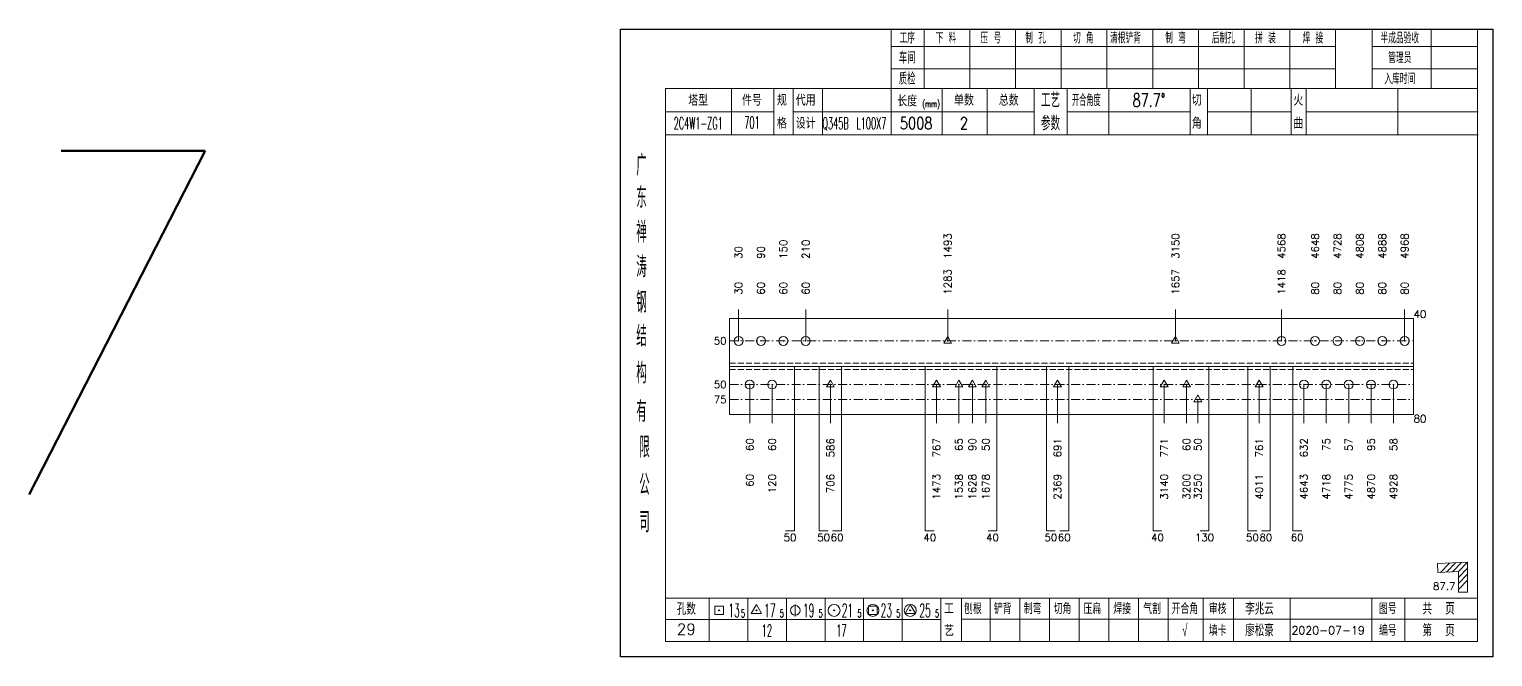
# Model space of a CAD drawing. Extents: x 154981 to 165753, y -86801 to -82885.
# Drawn here: x 156192 to 156682.2, y -83126.7 to -82916.7 of the extents above; entities that cross this region are included whole.
import ezdxf
from ezdxf.enums import TextEntityAlignment as Align

# ---------------------------------------------------------------- set-up
doc = ezdxf.new("R2010")
doc.units = 0
doc.header["$MEASUREMENT"] = 0
doc.linetypes.add('一点画线', pattern=[5.2, 3, -1, 0.2, -1])
doc.linetypes.add('虚线', pattern=[2.75, 2, -0.75])
doc.layers.get('0').update_dxf_attribs({"linetype": 'CONTINUOUS', "lineweight": 25})
for name, color, linetype, lineweight in [('1', 7, 'CONTINUOUS', 25), ('2', 7, 'CONTINUOUS', 25), ('4', 7, 'CONTINUOUS', 25), ('5', 7, 'CONTINUOUS', 25)]:
    doc.layers.add(name, color=color, linetype=linetype, lineweight=lineweight)
doc.styles.add('hz', font='txt.shx', dxfattribs={"width": 0.7, "oblique": 12, "bigfont": 'hztxt.shx'})
doc.styles.get("Standard").update_dxf_attribs({"font": 'simplex.shx', "width": 0.7, "height": 3, "bigfont": 'gbhzfs.shx'})

# ---------------------------------------------------------------- blocks, each defined once
blk = doc.blocks.new('孔21.5')
at = {"layer": '5', "color": 7, "linetype": 'Continuous', "lineweight": 13}
for p, q in [((-0.1, -0.1), (0.1, 0.1)), ((0.1, -0.1), (-0.1, 0.1))]:
    blk.add_line(p, q, dxfattribs=at)
blk.add_circle((0, 0), 1, dxfattribs=at)
blk = doc.blocks.new('孔17.5')
at = {"layer": '5', "color": 7, "linetype": 'Continuous', "lineweight": 13}
for p, q in [((0, 1), (-0.866, -0.5)), ((-0.1, -0.1), (0.1, 0.1)), ((0.1, -0.1), (-0.1, 0.1)), ((0.866, -0.5), (0, 1)), ((-0.866, -0.5), (0.866, -0.5))]:
    blk.add_line(p, q, dxfattribs=at)
blk = doc.blocks.new('CTJGK')
at = {"color": 6, "linetype": 'Continuous'}
for p, q in [((0, 209.97), (292.13, 209.97)), ((0, 0), (0, 209.97)), ((292.13, 209.97), (292.13, 0)), ((292.13, 0), (0, 0))]:
    blk.add_line(p, q, dxfattribs=at)

msp = doc.modelspace()

# ---------------------------------------------------------------- linework, layer by layer
at = {"color": 7, "linetype": 'Continuous', "lineweight": 13}
for p, q in [((156429.61666, -83020.97383), (156429.61666, -83010.52383)), ((156452.11666, -83020.97383), (156452.11666, -83010.52383)), ((156499.68042, -83020.97383), (156499.68042, -83010.52383)), ((156575.95033, -83020.97383), (156575.95033, -83010.52383)), ((156611.49666, -83020.97383), (156611.49666, -83010.52383)), ((156652.74666, -83020.97383), (156652.74666, -83010.52383)), ((156433.36666, -83035.57383), (156433.36666, -83048.52383)), ((156440.86666, -83035.57383), (156440.86666, -83048.52383)), ((156460.3805, -83035.57383), (156460.3805, -83048.52383)), ((156495.93042, -83035.57383), (156495.93042, -83048.52383)), ((156503.43042, -83035.57383), (156503.43042, -83048.52383)), ((156507.93042, -83035.57383), (156507.93042, -83048.52383)), ((156512.43042, -83035.57383), (156512.43042, -83048.52383)), ((156536.4674, -83035.57383), (156536.4674, -83048.52383)), ((156572.20033, -83035.57383), (156572.20033, -83048.52383)), ((156579.70033, -83035.57383), (156579.70033, -83048.52383)), ((156603.99666, -83035.57383), (156603.99666, -83048.52383)), ((156618.99666, -83035.57383), (156618.99666, -83048.52383)), ((156626.49666, -83035.57383), (156626.49666, -83048.52383)), ((156633.99666, -83035.57383), (156633.99666, -83048.52383)), ((156641.49666, -83035.57383), (156641.49666, -83048.52383)), ((156648.99666, -83035.57383), (156648.99666, -83048.52383)), ((156583.45033, -83040.57383), (156583.45033, -83048.52383))]:
    msp.add_line(p, q, dxfattribs=at)
at = {"color": 7, "linetype": 'Continuous', "lineweight": 18}
for p, q in [((156426.61666, -83013.47383), (156426.61666, -83045.57383)), ((156426.61666, -83013.47383), (156655.74666, -83013.47383)), ((156655.74666, -83013.47383), (156655.74666, -83045.57383)), ((156426.61666, -83029.52383), (156655.74666, -83029.52383))]:
    msp.add_line(p, q, dxfattribs=at)
at = {"color": 1, "linetype": '一点画线', "lineweight": 13}
for p, q in [((156426.61666, -83020.97383), (156655.74666, -83020.97383)), ((156426.61666, -83035.57383), (156655.74666, -83035.57383)), ((156426.61666, -83040.57383), (156655.74666, -83040.57383))]:
    msp.add_line(p, q, dxfattribs=at)
at = {"color": 6, "linetype": '虚线', "lineweight": 18}
for p, q in [((156426.61666, -83028.47383), (156655.74666, -83028.47383)), ((156426.61666, -83030.57383), (156655.74666, -83030.57383))]:
    msp.add_line(p, q, dxfattribs=at)
at = {"layer": '1', "color": 7, "linetype": 'Continuous', "lineweight": 18}
msp.add_line((156426.61666, -83045.57383), (156655.74666, -83045.57383), dxfattribs=at)
at = {"layer": '2', "color": 7, "linetype": 'Continuous', "lineweight": 13}
for p, q in [((156448.36666, -83029.52383), (156448.36666, -83084.52383)), ((156456.6305, -83029.52383), (156456.6305, -83084.52383)), ((156464.1305, -83029.52383), (156464.1305, -83084.52383)), ((156492.18042, -83029.52383), (156492.18042, -83084.52383)), ((156516.18042, -83029.52383), (156516.18042, -83084.52383)), ((156532.7174, -83029.52383), (156532.7174, -83084.52383)), ((156540.2174, -83029.52383), (156540.2174, -83084.52383)), ((156568.45033, -83029.52383), (156568.45033, -83084.52383)), ((156587.20033, -83029.52383), (156587.20033, -83084.52383)), ((156600.24666, -83029.52383), (156600.24666, -83084.52383)), ((156607.74666, -83029.52383), (156607.74666, -83084.52383)), ((156615.24666, -83029.52383), (156615.24666, -83084.52383)), ((156448.36666, -83084.52383), (156445.36666, -83084.52383)), ((156456.6305, -83084.52383), (156459.6305, -83084.52383)), ((156464.1305, -83084.52383), (156461.1305, -83084.52383)), ((156492.18042, -83084.52383), (156495.18042, -83084.52383)), ((156516.18042, -83084.52383), (156513.18042, -83084.52383)), ((156532.7174, -83084.52383), (156535.7174, -83084.52383)), ((156540.2174, -83084.52383), (156537.2174, -83084.52383)), ((156568.45033, -83084.52383), (156571.45033, -83084.52383)), ((156587.20033, -83084.52383), (156584.20033, -83084.52383)), ((156600.24666, -83084.52383), (156603.24666, -83084.52383)), ((156607.74666, -83084.52383), (156604.74666, -83084.52383)), ((156615.24666, -83084.52383), (156618.24666, -83084.52383)), ((156673.74666, -83095.08283), (156663.75472, -83095.48415)), ((156663.75472, -83095.48415), (156663.87512, -83098.48173)), ((156664.7515, -83098.44653), (156667.7515, -83095.32362)), ((156666.74989, -83098.36627), (156669.74989, -83095.24336)), ((156668.74828, -83098.28601), (156671.74828, -83095.1631)), ((156670.74666, -83098.20574), (156673.74666, -83095.08283)), ((156673.74666, -83105.08283), (156673.74666, -83095.08283)), ((156663.87512, -83098.48173), (156670.74666, -83098.20574)), ((156670.74666, -83100.20574), (156673.74666, -83097.08283)), ((156670.74666, -83098.20574), (156670.74666, -83105.08283)), ((156670.74666, -83102.20574), (156673.74666, -83099.08283)), ((156670.74666, -83104.20574), (156673.74666, -83101.08283)), ((156670.74666, -83105.08283), (156673.74666, -83105.08283))]:
    msp.add_line(p, q, dxfattribs=at)
at = {"layer": '4', "color": 1, "linetype": 'Continuous', "lineweight": 18}
for p, q in [((156390.11666, -82916.69733), (156390.11666, -83126.66733)), ((156682.24666, -82916.69733), (156390.11666, -82916.69733)), ((156480.74666, -82916.69733), (156480.74666, -82936.53733)), ((156491.77666, -82916.69733), (156491.77666, -82936.55733)), ((156507.08666, -82916.69733), (156507.08666, -82936.55733)), ((156522.40666, -82916.69733), (156522.40666, -82936.55733)), ((156537.71666, -82916.69733), (156537.71666, -82936.55733)), ((156553.02666, -82916.69733), (156553.02666, -82936.55733)), ((156568.33666, -82916.69733), (156568.33666, -82936.55733)), ((156583.65666, -82916.69733), (156583.65666, -82936.55733)), ((156598.96666, -82916.69733), (156598.96666, -82936.55733)), ((156614.27666, -82916.69733), (156614.27666, -82936.55733)), ((156629.58666, -82916.69733), (156629.58666, -82936.53733)), ((156629.58666, -82916.69733), (156629.58666, -82936.55733)), ((156641.86666, -82916.69733), (156641.86666, -82936.55733)), ((156661.61666, -82916.69733), (156661.61666, -82936.55733)), ((156677.19666, -82916.69733), (156677.19666, -82936.55733)), ((156682.24666, -82946.49733), (156682.24666, -82916.69733)), ((156629.58666, -82922.42733), (156480.74666, -82922.42733)), ((156677.19666, -82922.42733), (156641.86666, -82922.42733)), ((156629.58666, -82929.90733), (156480.74666, -82929.90733)), ((156677.19666, -82929.90733), (156641.86666, -82929.90733)), ((156405.12666, -82936.55733), (156405.12666, -83121.61733)), ((156677.19666, -82936.55733), (156405.12666, -82936.55733)), ((156427.24666, -82936.54733), (156427.24666, -82951.96733)), ((156441.39666, -82951.96733), (156441.39666, -82936.55733)), ((156447.89666, -82951.96733), (156447.89666, -82936.55733)), ((156457.76666, -82936.55733), (156457.76666, -82951.96733)), ((156480.74666, -82936.53733), (156480.74666, -82951.96733)), ((156497.86666, -82936.55733), (156497.86666, -82951.96733)), ((156512.91666, -82936.55733), (156512.91666, -82951.96733)), ((156528.61666, -82936.55733), (156528.61666, -82951.96733)), ((156539.67666, -82936.55733), (156539.67666, -82951.96733)), ((156553.62666, -82936.55733), (156553.62666, -82951.96733)), ((156580.92666, -82936.55733), (156580.92666, -82951.96733)), ((156586.68666, -82936.55733), (156586.68666, -82951.96733)), ((156601.30666, -82936.55733), (156601.30666, -82951.96733)), ((156614.76666, -82936.55733), (156614.76666, -82951.96733)), ((156619.75666, -82936.55733), (156619.75666, -82951.96733)), ((156650.49666, -82936.55733), (156650.49666, -82951.96733)), ((156677.19666, -83121.61733), (156677.19666, -82936.55733)), ((156441.39666, -82944.31733), (156405.12666, -82944.31733)), ((156528.61666, -82944.26733), (156447.89666, -82944.26733)), ((156539.67666, -82944.26733), (156580.92666, -82944.26733)), ((156586.68666, -82944.26733), (156614.76666, -82944.26733)), ((156619.75666, -82944.26733), (156677.37666, -82944.26733)), ((156682.24666, -83126.66733), (156682.24666, -82946.49733)), ((156677.37666, -82951.96733), (156405.12666, -82951.96733)), ((156405.12666, -83107.08733), (156677.19666, -83107.08733)), ((156419.81666, -83107.08733), (156419.81666, -83121.61733)), ((156432.74666, -83121.61733), (156432.74666, -83107.08733)), ((156445.67666, -83107.08733), (156445.67666, -83121.61733)), ((156458.59666, -83121.61733), (156458.59666, -83107.08733)), ((156471.52666, -83107.08733), (156471.52666, -83121.61733)), ((156484.45666, -83121.61733), (156484.45666, -83107.08733)), ((156497.37666, -83121.61733), (156497.37666, -83107.08733)), ((156504.24666, -83121.61733), (156504.24666, -83107.08733)), ((156513.90666, -83121.61733), (156513.90666, -83107.08733)), ((156523.84666, -83121.61733), (156523.84666, -83107.08733)), ((156533.78666, -83121.61733), (156533.78666, -83107.08733)), ((156543.73666, -83121.61733), (156543.73666, -83107.08733)), ((156553.67666, -83121.61733), (156553.67666, -83107.08733)), ((156563.61666, -83121.61733), (156563.61666, -83107.08733)), ((156573.56666, -83121.61733), (156573.56666, -83107.08733)), ((156585.20666, -83121.61733), (156585.20666, -83107.08733)), ((156595.35666, -83121.61733), (156595.35666, -83107.08733)), ((156614.41666, -83121.61733), (156614.41666, -83107.08733)), ((156641.79666, -83121.61733), (156641.79666, -83107.08733)), ((156652.75666, -83121.61733), (156652.75666, -83107.08733)), ((156497.37666, -83114.21733), (156405.12666, -83114.21733)), ((156504.20666, -83114.05733), (156677.19666, -83114.05733)), ((156405.12666, -83121.61733), (156677.19666, -83121.61733)), ((156390.11666, -83126.66733), (156682.24666, -83126.66733))]:
    msp.add_line(p, q, dxfattribs=at)
at = {"layer": '4', "color": 7, "linetype": 'Continuous', "lineweight": 13}
for p, q in [((156421.70266, -83112.58133), (156421.70266, -83109.75333)), ((156421.70266, -83109.75333), (156424.53066, -83109.75333)), ((156422.91666, -83111.36733), (156423.31666, -83110.96733)), ((156423.31666, -83111.36733), (156422.91666, -83110.96733)), ((156424.53066, -83109.75333), (156424.53066, -83112.58133)), ((156435.61666, -83109.16733), (156433.88466, -83112.16733)), ((156435.41666, -83111.36733), (156435.81666, -83110.96733)), ((156435.81666, -83111.36733), (156435.41666, -83110.96733)), ((156437.34866, -83112.16733), (156435.61666, -83109.16733)), ((156448.61666, -83109.16733), (156448.61666, -83113.16733)), ((156461.41666, -83111.36733), (156461.81666, -83110.96733)), ((156461.81666, -83111.36733), (156461.41666, -83110.96733)), ((156473.20266, -83112.58133), (156473.20266, -83109.75333)), ((156473.20266, -83109.75333), (156476.03066, -83109.75333)), ((156474.41666, -83111.36733), (156474.81666, -83110.96733)), ((156474.81666, -83111.36733), (156474.41666, -83110.96733)), ((156476.03066, -83109.75333), (156476.03066, -83112.58133)), ((156487.11666, -83109.16733), (156485.38466, -83112.16733)), ((156486.91666, -83111.36733), (156487.31666, -83110.96733)), ((156487.31666, -83111.36733), (156486.91666, -83110.96733)), ((156488.84866, -83112.16733), (156487.11666, -83109.16733)), ((156424.53066, -83112.58133), (156421.70266, -83112.58133)), ((156433.88466, -83112.16733), (156437.34866, -83112.16733)), ((156476.03066, -83112.58133), (156473.20266, -83112.58133)), ((156485.38466, -83112.16733), (156488.84866, -83112.16733))]:
    msp.add_line(p, q, dxfattribs=at)
for centre, radius in [((156448.61666, -83111.16733), 1.6), ((156461.61666, -83111.16733), 2), ((156474.61666, -83111.16733), 2), ((156487.11666, -83111.16733), 2)]:
    msp.add_circle(centre, radius, dxfattribs=at)

# ---------------------------------------------------------------- block references
at = {"color": 0, "linetype": 'Continuous'}
msp.add_blockref('CTJGK', (156390.11666, -83126.66733), dxfattribs=at)
at = {"color": 4, "linetype": 'Continuous', "lineweight": 9, "xscale": 1.5, "yscale": 1.5, "zscale": 1.5}
for name, p in [('孔21.5', (156429.61666, -83020.97383)), ('孔21.5', (156437.11666, -83020.97383)), ('孔21.5', (156444.61666, -83020.97383)), ('孔21.5', (156452.11666, -83020.97383)), ('孔17.5', (156499.68042, -83020.97383)), ('孔17.5', (156575.95033, -83020.97383)), ('孔21.5', (156611.49666, -83020.97383)), ('孔21.5', (156622.74666, -83020.97383)), ('孔21.5', (156630.24666, -83020.97383)), ('孔21.5', (156637.74666, -83020.97383)), ('孔21.5', (156645.24666, -83020.97383)), ('孔21.5', (156652.74666, -83020.97383))]:
    msp.add_blockref(name, p, dxfattribs=at)
at = {"layer": '1', "color": 4, "linetype": 'Continuous', "lineweight": 9, "xscale": 1.5, "yscale": 1.5, "zscale": 1.5}
for name, p in [('孔21.5', (156433.36666, -83035.57383)), ('孔21.5', (156440.86666, -83035.57383)), ('孔17.5', (156460.3805, -83035.57383)), ('孔17.5', (156495.93042, -83035.57383)), ('孔17.5', (156503.43042, -83035.57383)), ('孔17.5', (156507.93042, -83035.57383)), ('孔17.5', (156512.43042, -83035.57383)), ('孔17.5', (156536.4674, -83035.57383)), ('孔17.5', (156572.20033, -83035.57383)), ('孔17.5', (156579.70033, -83035.57383)), ('孔17.5', (156603.99666, -83035.57383)), ('孔21.5', (156618.99666, -83035.57383)), ('孔21.5', (156626.49666, -83035.57383)), ('孔21.5', (156633.99666, -83035.57383)), ('孔21.5', (156641.49666, -83035.57383)), ('孔21.5', (156648.99666, -83035.57383)), ('孔17.5', (156583.45033, -83040.57383))]:
    msp.add_blockref(name, p, dxfattribs=at)

# ---------------------------------------------------------------- texts
at = {"color": 7, "linetype": 'Continuous', "lineweight": 13}
for s, p in [('150', (156444.61666, -82993.52383)), ('210', (156452.11666, -82993.52383)), ('1493', (156499.68042, -82993.52383)), ('3150', (156575.95033, -82993.52383)), ('4568', (156611.49666, -82993.52383)), ('4648', (156622.74666, -82993.52383)), ('4728', (156630.24666, -82993.52383)), ('4808', (156637.74666, -82993.52383)), ('4888', (156645.24666, -82993.52383)), ('4968', (156652.74666, -82993.52383)), ('30', (156429.61666, -82993.52383)), ('90', (156437.11666, -82993.52383))]:
    msp.add_text(s, height=2.5, rotation=90, dxfattribs=at).set_placement(p, align=Align.MIDDLE_LEFT)
at = {"color": 4, "linetype": 'Continuous', "lineweight": 9}
for s, p in [('1283', (156499.68042, -83005.52383)), ('1657', (156575.95033, -83005.52383)), ('1418', (156611.49666, -83005.52383)), ('30', (156429.61666, -83005.52383)), ('60', (156437.11666, -83005.52383)), ('60', (156444.61666, -83005.52383)), ('60', (156452.11666, -83005.52383)), ('80', (156622.74666, -83005.52383)), ('80', (156630.24666, -83005.52383)), ('80', (156637.74666, -83005.52383)), ('80', (156645.24666, -83005.52383)), ('80', (156652.74666, -83005.52383))]:
    msp.add_text(s, height=2.5, rotation=90, dxfattribs=at).set_placement(p, align=Align.MIDDLE_LEFT)
at = {"color": 7, "linetype": 'Continuous', "lineweight": 13}
msp.add_text('40', height=2.5, dxfattribs=at).set_placement((156655.74666, -83012.02383), align=Align.MIDDLE_LEFT)
for s, p in [('50', (156425.61666, -83020.97383)), ('50', (156425.61666, -83035.57383)), ('75', (156425.61666, -83040.57383))]:
    msp.add_text(s, height=2.5, dxfattribs=at).set_placement(p, align=Align.MIDDLE_RIGHT)
at = {"layer": '1', "color": 6, "linetype": 'ByBlock', "style": 'hz', "oblique": 12, "width": 0.7}
msp.add_text('7', height=115, dxfattribs=at).set_placement((156167.87962, -83072.36442))
at = {"layer": '1', "color": 7, "linetype": 'Continuous', "lineweight": 13}
msp.add_text('80', height=2.5, dxfattribs=at).set_placement((156655.74666, -83047.02383), align=Align.MIDDLE_LEFT)
at = {"layer": '1', "color": 4, "linetype": 'Continuous', "lineweight": 9}
for s, p in [('60', (156433.36666, -83053.52383)), ('60', (156440.86666, -83053.52383)), ('586', (156460.3805, -83053.52383)), ('767', (156495.93042, -83053.52383)), ('65', (156503.43042, -83053.52383)), ('90', (156507.93042, -83053.52383)), ('50', (156512.43042, -83053.52383)), ('691', (156536.4674, -83053.52383)), ('771', (156572.20033, -83053.52383)), ('60', (156579.70033, -83053.52383)), ('50', (156583.45033, -83053.52383)), ('761', (156603.99666, -83053.52383)), ('632', (156618.99666, -83053.52383)), ('75', (156626.49666, -83053.52383)), ('57', (156633.99666, -83053.52383)), ('95', (156641.49666, -83053.52383)), ('58', (156648.99666, -83053.52383))]:
    msp.add_text(s, height=2.5, rotation=90, dxfattribs=at).set_placement(p, align=Align.MIDDLE_RIGHT)
at = {"layer": '1', "color": 7, "linetype": 'Continuous', "lineweight": 13}
for s, p in [('60', (156433.36666, -83065.52383)), ('120', (156440.86666, -83065.52383)), ('706', (156460.3805, -83065.52383)), ('1473', (156495.93042, -83065.52383)), ('1538', (156503.43042, -83065.52383)), ('1628', (156507.93042, -83065.52383)), ('1678', (156512.43042, -83065.52383)), ('2369', (156536.4674, -83065.52383)), ('3140', (156572.20033, -83065.52383)), ('3200', (156579.70033, -83065.52383)), ('3250', (156583.45033, -83065.52383)), ('4011', (156603.99666, -83065.52383)), ('4643', (156618.99666, -83065.52383)), ('4718', (156626.49666, -83065.52383)), ('4775', (156633.99666, -83065.52383)), ('4870', (156641.49666, -83065.52383)), ('4928', (156648.99666, -83065.52383))]:
    msp.add_text(s, height=2.5, rotation=90, dxfattribs=at).set_placement(p, align=Align.MIDDLE_RIGHT)
at = {"layer": '2', "color": 7, "linetype": 'Continuous', "lineweight": 13}
for s, p in [('50', (156446.86666, -83085.52383)), ('50', (156458.1305, -83085.52383)), ('60', (156462.6305, -83085.52383)), ('40', (156493.68042, -83085.52383)), ('40', (156514.68042, -83085.52383)), ('50', (156534.2174, -83085.52383)), ('60', (156538.7174, -83085.52383)), ('40', (156569.95033, -83085.52383)), ('130', (156585.70033, -83085.52383)), ('50', (156601.74666, -83085.52383)), ('80', (156606.24666, -83085.52383)), ('60', (156616.74666, -83085.52383))]:
    msp.add_text(s, height=2.5, dxfattribs=at).set_placement(p, align=Align.TOP_CENTER)
msp.add_text('87.7', height=2.5, dxfattribs=at).set_placement((156669.74666, -83105.08283), align=Align.BOTTOM_RIGHT)
at = {"layer": '4', "color": 1, "linetype": 'Continuous', "lineweight": 25}
for s, height, width, p in [('工序', 3.7, 0.7, (156486.11666, -82919.56733)), ('下 料', 3.7, 0.7, (156499.11666, -82919.56733)), ('压 号', 3.7, 0.7, (156514.11666, -82919.56733)), ('制 孔', 3.7, 0.7, (156529.11666, -82919.56733)), ('切 角', 3.7, 0.7, (156545.11666, -82919.56733)), ('清根铲背 ', 3.7, 0.7, (156560.11666, -82919.56733)), (' 制 弯', 3.7, 0.7, (156575.11666, -82919.56733)), (' 后制孔', 3.7, 0.7, (156591.11666, -82919.56733)), ('拼 装', 3.7, 0.7, (156606.11666, -82919.56733)), (' 焊 接', 3.7, 0.7, (156621.11666, -82919.56733)), ('半成品验收', 3.7, 0.7, (156651.11666, -82919.56733)), ('车间', 4, 0.7, (156486.11666, -82926.16733)), ('管理员', 3.7, 0.7, (156651.11666, -82926.16733)), ('质检', 4, 0.7, (156486.11666, -82933.22733)), ('入库时间', 3.7, 0.7, (156651.11666, -82933.22733)), ('工艺', 4.8, 0.7, (156534.11666, -82940.40733)), ('开合角度', 4, 0.6, (156546.11666, -82940.40733)), ('87.7%%d', 4.47, 0.7, (156567.11666, -82940.40733)), ('(mm)', 2.24, 0.7, (156494.11666, -82941.66733)), ('2C4W1-ZG1', 4, 0.5, (156416.11666, -82948.14733)), ('701', 4, 0.5, (156434.11666, -82947.89733)), ('Q345B', 4, 0.5, (156462.11666, -82948.16733)), ('L100X7', 4, 0.5, (156474.11666, -82948.16733)), ('5008', 4, 0.8, (156489.11666, -82948.11733)), ('2', 4, 0.8, (156505.11666, -82948.11733)), ('参数', 4.8, 0.7, (156534.11666, -82948.11733)), ('广', 6.96, 0.7, (156397.11666, -82962.19733)), ('东', 6.96, 0.7, (156397.11666, -82972.98733)), ('禅', 6.96, 0.7, (156397.11666, -82984.57733)), ('涛', 6.96, 0.7, (156397.11666, -82996.17733)), ('钢', 6.96, 0.7, (156397.11666, -83008.06733)), ('结', 6.96, 0.7, (156397.11666, -83019.37733)), ('构', 6.96, 0.7, (156397.11666, -83031.75733)), ('有', 6.96, 0.7, (156397.11666, -83044.56733)), ('限', 6.96, 0.7, (156398.11666, -83056.56733)), ('公', 6.96, 0.7, (156398.11666, -83069.10733)), ('司', 6.96, 0.7, (156398.11666, -83081.58733)), ('13', 4.47, 0.5, (156428.11666, -83111.16733)), ('5', 2.68, 0.6, (156431.11666, -83112.16733)), ('17', 4.47, 0.5, (156440.11666, -83111.16733)), ('5', 2.68, 0.6, (156444.11666, -83112.16733)), ('19', 4.47, 0.5, (156453.11666, -83111.16733)), ('5', 2.68, 0.6, (156457.11666, -83112.16733)), ('21', 4.47, 0.5, (156466.11666, -83111.16733)), ('5', 2.68, 0.6, (156470.11666, -83112.16733)), ('23', 4.47, 0.5, (156479.11666, -83111.16733)), ('5', 2.68, 0.6, (156483.11666, -83112.16733)), ('25', 4.47, 0.5, (156492.11666, -83111.16733)), ('5', 2.68, 0.6, (156496.11666, -83112.16733)), ('刨根', 3.7, 0.8, (156508.11666, -83110.56733)), ('铲背', 3.7, 0.8, (156518.11666, -83110.56733)), ('制弯', 3.7, 0.8, (156528.11666, -83110.56733)), ('切角', 3.7, 0.8, (156538.11666, -83110.56733)), ('压扁', 3.7, 0.8, (156548.11666, -83110.56733)), ('焊接', 3.7, 0.8, (156558.11666, -83110.56733)), ('气割', 3.7, 0.8, (156568.11666, -83110.56733)), ('开合角', 3.7, 0.8, (156579.11666, -83110.56733)), ('审核', 3.7, 0.8, (156590.11666, -83110.56733)), ('图号', 3.7, 0.8, (156647.11666, -83110.56733)), ('共  页', 4, 0.8, (156664.11666, -83110.56733)), ('12', 4, 0.5, (156439.11666, -83117.91733)), ('17', 4, 0.5, (156464.11666, -83117.91733)), ('√', 4, 0.6, (156579.11666, -83117.83733)), ('填卡', 3.7, 0.8, (156590.11666, -83117.83733)), ('编号', 3.7, 0.8, (156647.11666, -83117.83733)), ('第  页', 4, 0.8, (156664.11666, -83117.83733))]:
    msp.add_text(s, height=height, dxfattribs=dict(at, width=width)).set_placement(p, align=Align.MIDDLE_CENTER)
for s, height, p in [('塔型', 3.7, (156416.11666, -82940.43733)), ('件号', 3.7, (156434.11666, -82940.43733)), ('规', 3.7, (156444.11666, -82940.40733)), ('代用', 3.7, (156452.11666, -82940.40733)), ('长度', 3.7, (156486.11666, -82940.66733)), ('单数', 3.7, (156505.11666, -82940.40733)), ('总数', 3.7, (156520.11666, -82940.40733)), ('切', 3.7, (156583.11666, -82940.40733)), ('火', 3.7, (156617.11666, -82940.40733)), ('格', 3.7, (156444.11666, -82948.11733)), ('设计', 3.7, (156452.11666, -82948.11733)), ('角', 3.7, (156583.11666, -82948.11733)), ('曲', 3.7, (156617.11666, -82948.11733)), ('孔数', 4, (156412.11666, -83110.64733)), ('工', 3.7, (156500.11666, -83110.56733)), ('李兆云', 4, (156604.11666, -83110.56733)), ('29', 3.7, (156412.11666, -83117.47733)), ('艺', 3.7, (156500.11666, -83117.91733)), ('廖松豪', 4, (156604.11666, -83117.83733)), ('2020-07-19', 2.7, (156627.11666, -83117.83733))]:
    msp.add_text(s, height=height, dxfattribs=at).set_placement(p, align=Align.MIDDLE_CENTER)

doc.saveas('drawing.dxf')
